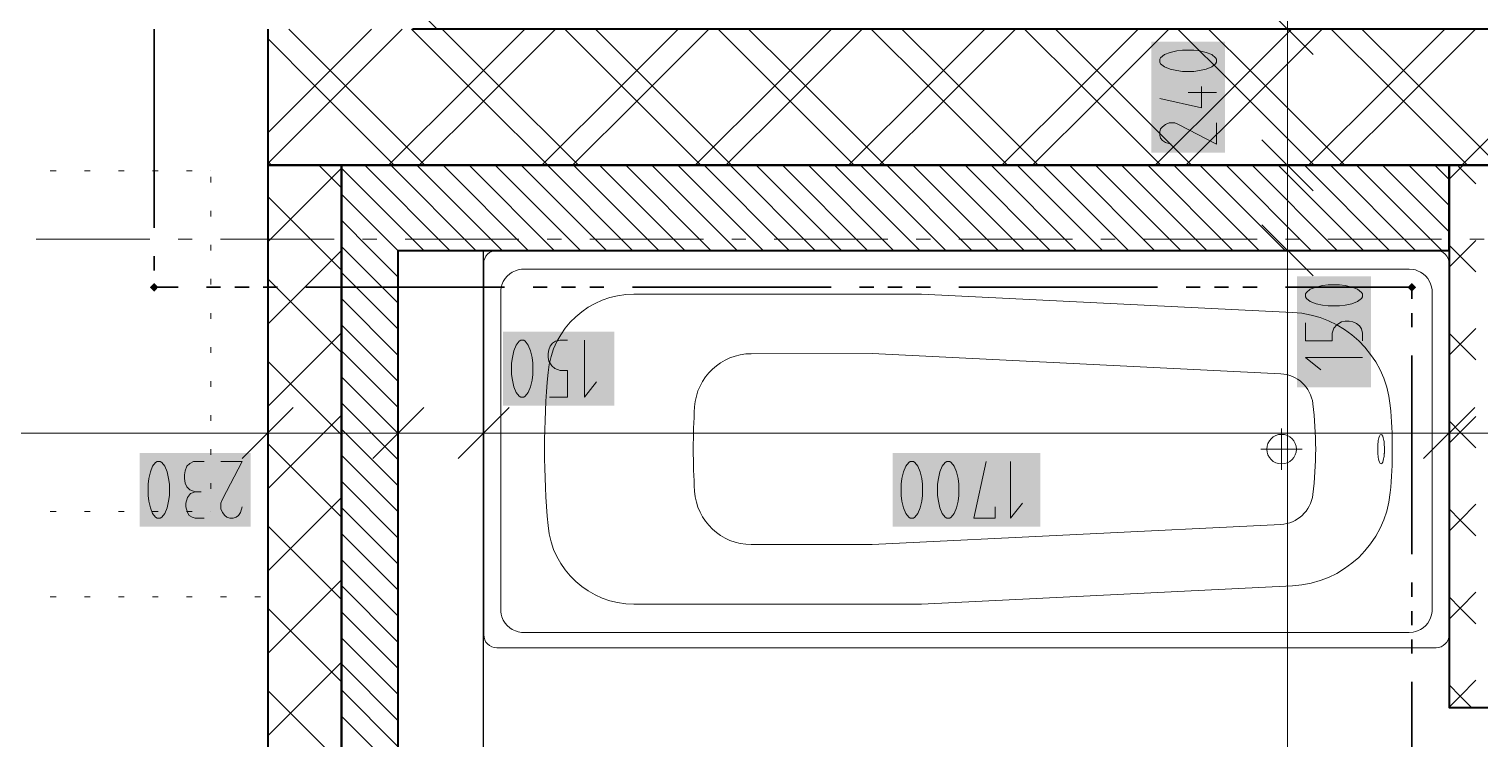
# Model space of a CAD drawing. Header units: millimetres. Extents: x 0 to 594, y 0 to 420.
# Drawn here: x 100.46 to 126.29, y 251.32 to 263.96 of the extents above; entities that cross this region are included whole.
import ezdxf

# ---------------------------------------------------------------- set-up
doc = ezdxf.new("R2010")
doc.units = ezdxf.units.MM
doc.header["$LTSCALE"] = 8
for name, color, linetype in [('PDF_Instalacni prizdivka do 1m', 7, 'Continuous'), ('PDF_Koty delkove', 7, 'Continuous'), ('PDF_Nabytek', 7, 'Continuous'), ('PDF_Osy hlavni', 7, 'Continuous'), ('PDF_Pozarni useky', 7, 'Continuous'), ('PDF_Pricky CP', 7, 'Continuous'), ('PDF_Pricky sadrokarton', 7, 'Continuous'), ('PDF_Pricky zdene', 7, 'Continuous'), ('PDF_Sanita', 7, 'Continuous'), ('PDF_Steny akusticke', 7, 'Continuous')]:
    doc.layers.add(name, color=color, linetype=linetype)

msp = doc.modelspace()

# ---------------------------------------------------------------- linework, layer by layer
at = {"layer": 'PDF_Instalacni prizdivka do 1m', "lineweight": 25}
msp.add_lwpolyline([(107.032, 260.021), (107.032, 237.122), (108.548, 237.122), (108.548, 260.021)], close=True, dxfattribs=at)
at = {"layer": 'PDF_Koty delkove', "lineweight": 18}
for points in [[(122.862, 322.549), (122.862, 290.704), (122.862, 289.238), (122.862, 264.823), (122.862, 263.963), (122.862, 261.537), (122.862, 260.021), (122.862, 237.122), (122.862, 236.01), (122.862, 221.301)], [(123.317, 263.509), (122.407, 264.418)], [(123.62, 263.963), (122.862, 263.963), (122.104, 263.963)], [(121.329, 262.94), (121.329, 262.561), (120.588, 262.724)], [(121.599, 262.832), (121.093, 262.832)], [(121.599, 262.292), (121.599, 261.913), (120.924, 262.265), (120.857, 262.292), (120.755, 262.292), (120.689, 262.265), (120.638, 262.224), (120.604, 262.184), (120.588, 262.13), (120.588, 262.076), (120.604, 262.022), (120.638, 261.981), (120.689, 261.941), (120.789, 261.913)], [(123.317, 261.082), (122.407, 261.992)], [(123.62, 261.537), (122.862, 261.537), (122.104, 261.537)], [(123.317, 259.566), (122.407, 260.476)], [(123.62, 260.021), (122.862, 260.021), (122.104, 260.021)], [(123.79, 259.409), (123.588, 259.409), (123.488, 259.395), (123.37, 259.368), (123.268, 259.328), (123.201, 259.274), (123.185, 259.247), (123.185, 259.193), (123.201, 259.166), (123.268, 259.112), (123.37, 259.072), (123.488, 259.044), (123.588, 259.031), (123.79, 259.031), (123.891, 259.044), (124.01, 259.072), (124.111, 259.112)], [(124.111, 259.112), (124.178, 259.166), (124.196, 259.193), (124.196, 259.247), (124.178, 259.274), (124.111, 259.328), (124.01, 259.368), (123.891, 259.395), (123.79, 259.409)], [(123.185, 258.734), (123.185, 258.41), (123.656, 258.41), (123.656, 258.545), (123.69, 258.639), (123.741, 258.694), (123.824, 258.747), (123.891, 258.761), (123.959, 258.761), (124.027, 258.747), (124.093, 258.72), (124.144, 258.68), (124.178, 258.626), (124.196, 258.545), (124.196, 258.41)], [(109.723, 257.409), (110.047, 257.409), (110.047, 257.881), (109.912, 257.881), (109.818, 257.915), (109.764, 257.966), (109.71, 258.049), (109.697, 258.116), (109.697, 258.184), (109.71, 258.252), (109.737, 258.318), (109.778, 258.369), (109.831, 258.403), (109.912, 258.42), (110.047, 258.42)], [(110.345, 258.42), (110.345, 257.409), (110.56, 257.678)], [(124.196, 258.113), (123.185, 258.113), (123.453, 257.897)], [(104.707, 257.527), (104.707, 256.769), (104.707, 256.01)], [(107.032, 257.527), (107.032, 256.769), (107.032, 256.01)], [(108.553, 257.527), (108.553, 256.769), (108.553, 256.01)], [(125.74, 257.527), (125.74, 256.769), (125.74, 256.01)], [(105.162, 257.224), (104.252, 256.314)], [(107.487, 257.224), (106.577, 256.314)], [(109.008, 257.224), (108.098, 256.314)], [(126.195, 257.224), (125.285, 256.314)], [(101.879, 256.769), (77.309, 256.769)], [(134.833, 256.769), (132.761, 256.769), (131.508, 256.769), (127.307, 256.769), (125.74, 256.769), (122.609, 256.769), (111.462, 256.769), (108.553, 256.769), (107.032, 256.769), (104.707, 256.769), (101.879, 256.769)], [(103.576, 256.263), (103.387, 256.263), (103.32, 256.229), (103.266, 256.178), (103.239, 256.094), (103.225, 256.027), (103.225, 255.959), (103.239, 255.875), (103.266, 255.808), (103.32, 255.758), (103.414, 255.723)], [(103.873, 256.263), (104.252, 256.263), (103.9, 255.589), (103.873, 255.521), (103.873, 255.42), (103.9, 255.353), (103.941, 255.303), (103.981, 255.268), (104.035, 255.252), (104.089, 255.252), (104.143, 255.268), (104.184, 255.303), (104.224, 255.353), (104.252, 255.453)], [(115.985, 255.858), (115.985, 255.656), (115.999, 255.556), (116.026, 255.437), (116.066, 255.336), (116.12, 255.268), (116.147, 255.252), (116.201, 255.252), (116.228, 255.268), (116.282, 255.336), (116.322, 255.437), (116.35, 255.556), (116.363, 255.656), (116.363, 255.858), (116.35, 255.959), (116.322, 256.077), (116.282, 256.178), (116.228, 256.246), (116.201, 256.263), (116.147, 256.263), (116.12, 256.246), (116.066, 256.178), (116.026, 256.077), (115.999, 255.959)], [(117.66, 255.453), (117.66, 255.252), (117.281, 255.252), (117.497, 256.263)], [(117.929, 256.263), (117.929, 255.252), (118.145, 255.521)], [(115.999, 255.959), (115.985, 255.858)], [(103.576, 255.252), (103.414, 255.252), (103.36, 255.268), (103.306, 255.303), (103.279, 255.353), (103.252, 255.453), (103.252, 255.521), (103.279, 255.622), (103.333, 255.69), (103.414, 255.723), (103.522, 255.723)]]:
    msp.add_lwpolyline(points, dxfattribs=at)
for points in [[(121.193, 263.588), (120.991, 263.588), (120.891, 263.574), (120.773, 263.547), (120.671, 263.507), (120.604, 263.453), (120.588, 263.426), (120.588, 263.372), (120.604, 263.345), (120.671, 263.291), (120.773, 263.251), (120.891, 263.223), (120.991, 263.209), (121.193, 263.209), (121.294, 263.223), (121.413, 263.251), (121.514, 263.291), (121.581, 263.345), (121.599, 263.372), (121.599, 263.426), (121.581, 263.453), (121.514, 263.507), (121.413, 263.547), (121.294, 263.574)], [(109.049, 258.015), (109.049, 257.813), (109.062, 257.713), (109.089, 257.594), (109.13, 257.493), (109.183, 257.426), (109.211, 257.409), (109.264, 257.409), (109.292, 257.426), (109.345, 257.493), (109.386, 257.594), (109.413, 257.713), (109.427, 257.813), (109.427, 258.015), (109.413, 258.116), (109.386, 258.234), (109.345, 258.336), (109.292, 258.403), (109.264, 258.42), (109.211, 258.42), (109.183, 258.403), (109.13, 258.336), (109.089, 258.234), (109.062, 258.116)], [(102.577, 255.858), (102.577, 255.656), (102.591, 255.556), (102.618, 255.437), (102.658, 255.336), (102.712, 255.268), (102.739, 255.252), (102.793, 255.252), (102.82, 255.268), (102.874, 255.336), (102.914, 255.437), (102.942, 255.556), (102.956, 255.656), (102.956, 255.858), (102.942, 255.959), (102.914, 256.077), (102.874, 256.178), (102.82, 256.246), (102.793, 256.263), (102.739, 256.263), (102.712, 256.246), (102.658, 256.178), (102.618, 256.077), (102.591, 255.959)], [(116.633, 255.858), (116.633, 255.656), (116.647, 255.556), (116.674, 255.437), (116.714, 255.336), (116.768, 255.268), (116.795, 255.252), (116.849, 255.252), (116.876, 255.268), (116.93, 255.336), (116.97, 255.437), (116.998, 255.556), (117.012, 255.656), (117.012, 255.858), (116.998, 255.959), (116.97, 256.077), (116.93, 256.178), (116.876, 256.246), (116.849, 256.263), (116.795, 256.263), (116.768, 256.246), (116.714, 256.178), (116.674, 256.077), (116.647, 255.959)]]:
    msp.add_lwpolyline(points, close=True, dxfattribs=at)
at = {"layer": 'PDF_Koty delkove', "color": 7, "lineweight": 18, "true_color": 0xffffff, "transparency": 33554559}
for points in [[(121.75, 261.762), (121.75, 263.739), (120.436, 261.762), (120.436, 263.739)], [(124.347, 257.583), (124.347, 259.56), (123.033, 257.583), (123.033, 259.56)], [(110.875, 258.572), (108.897, 258.572), (110.875, 257.258), (108.897, 257.258)], [(104.403, 256.415), (102.426, 256.415), (104.403, 255.101), (102.426, 255.101)], [(118.459, 256.415), (115.834, 256.415), (118.459, 255.101), (115.834, 255.101)]]:
    msp.add_solid(points, dxfattribs=at)
at = {"layer": 'PDF_Nabytek', "lineweight": 13}
for points in [[(104.707, 263.658), (104.707, 263.759)], [(104.707, 263.051), (104.707, 263.152)], [(104.707, 262.445), (104.707, 262.546)], [(104.707, 261.838), (104.707, 261.939)], [(100.938, 261.436), (100.836, 261.436)], [(101.544, 261.436), (101.443, 261.436)], [(102.151, 261.436), (102.05, 261.436)], [(102.757, 261.436), (102.656, 261.436)], [(103.364, 261.436), (103.263, 261.436)], [(103.696, 261.436), (103.696, 261.436)], [(103.696, 261.436), (103.696, 261.436)], [(103.696, 261.232), (103.696, 261.333)], [(104.707, 261.232), (104.707, 261.333)], [(103.696, 260.625), (103.696, 260.726)], [(104.707, 260.625), (104.707, 260.726)], [(103.696, 260.018), (103.696, 260.119)], [(104.707, 260.018), (104.707, 260.119)], [(103.696, 259.412), (103.696, 259.513)], [(104.707, 259.412), (104.707, 259.513)], [(103.696, 258.805), (103.696, 258.906)], [(104.707, 258.805), (104.707, 258.906)], [(103.696, 258.199), (103.696, 258.3)], [(104.707, 258.199), (104.707, 258.3)], [(103.696, 257.592), (103.696, 257.693)], [(104.707, 257.592), (104.707, 257.693)], [(103.696, 256.985), (103.696, 257.087)], [(104.707, 256.985), (104.707, 257.087)], [(103.696, 256.379), (103.696, 256.48)], [(104.707, 256.379), (104.707, 256.48)], [(103.696, 255.772), (103.696, 255.873)], [(104.707, 255.772), (104.707, 255.873)], [(100.938, 255.37), (100.836, 255.37)], [(101.544, 255.37), (101.443, 255.37)], [(102.151, 255.37), (102.05, 255.37)], [(102.757, 255.37), (102.656, 255.37)], [(103.364, 255.37), (103.263, 255.37)], [(103.696, 255.37), (103.696, 255.37)], [(103.696, 255.37), (103.696, 255.37)], [(104.707, 255.166), (104.707, 255.267)], [(104.707, 254.559), (104.707, 254.66)], [(104.707, 253.953), (104.707, 254.054)], [(100.938, 253.853), (100.836, 253.853)], [(101.544, 253.853), (101.443, 253.853)], [(102.151, 253.853), (102.05, 253.853)], [(102.757, 253.853), (102.656, 253.853)], [(103.364, 253.853), (103.263, 253.853)], [(103.971, 253.853), (103.869, 253.853)], [(104.577, 253.853), (104.476, 253.853)], [(104.707, 253.853), (104.707, 253.853)], [(104.707, 253.853), (104.707, 253.853)], [(104.707, 253.853), (104.707, 253.853)], [(104.707, 253.346), (104.707, 253.447)], [(104.707, 252.739), (104.707, 252.84)], [(104.707, 252.133), (104.707, 252.234)], [(104.707, 251.526), (104.707, 251.627)]]:
    msp.add_lwpolyline(points, dxfattribs=at)
at = {"layer": 'PDF_Osy hlavni', "lineweight": 18}
for points in [[(102.606, 260.223), (100.584, 260.223)], [(103.364, 260.223), (103.111, 260.223)], [(105.891, 260.223), (103.869, 260.223)], [(106.65, 260.223), (106.397, 260.223)], [(109.177, 260.223), (107.155, 260.223)], [(109.935, 260.223), (109.682, 260.223)], [(112.463, 260.223), (110.441, 260.223)], [(113.221, 260.223), (112.968, 260.223)], [(115.748, 260.223), (113.726, 260.223)], [(116.506, 260.223), (116.254, 260.223)], [(119.034, 260.223), (117.012, 260.223)], [(119.792, 260.223), (119.539, 260.223)], [(122.32, 260.223), (120.298, 260.223)], [(123.078, 260.223), (122.825, 260.223)], [(125.605, 260.223), (123.583, 260.223)], [(126.363, 260.223), (126.111, 260.223)]]:
    msp.add_lwpolyline(points, dxfattribs=at)
at = {"layer": 'PDF_Pozarni useky', "lineweight": 30}
for points in [[(102.685, 260.423), (102.685, 263.961)], [(102.685, 259.664), (102.685, 259.917)], [(102.685, 259.364), (102.685, 259.412)], [(103.111, 259.364), (102.685, 259.364)], [(103.869, 259.364), (103.617, 259.364)], [(104.375, 259.364), (104.122, 259.364)], [(104.88, 259.364), (104.628, 259.364)], [(108.924, 259.364), (105.386, 259.364)], [(109.682, 259.364), (109.43, 259.364)], [(110.188, 259.364), (109.935, 259.364)], [(110.693, 259.364), (110.441, 259.364)], [(114.737, 259.364), (111.199, 259.364)], [(115.496, 259.364), (115.243, 259.364)], [(116.001, 259.364), (115.748, 259.364)], [(116.506, 259.364), (116.254, 259.364)], [(120.55, 259.364), (117.012, 259.364)], [(121.309, 259.364), (121.056, 259.364)], [(121.814, 259.364), (121.561, 259.364)], [(122.32, 259.364), (122.067, 259.364)], [(125.076, 259.159), (125.076, 259.364), (122.825, 259.364)], [(125.076, 258.654), (125.076, 258.906)], [(125.076, 254.61), (125.076, 258.148)], [(125.076, 253.851), (125.076, 254.104)], [(125.076, 253.346), (125.076, 253.599)], [(125.076, 252.84), (125.076, 253.093)], [(126.363, 251.071), (125.076, 251.071), (125.076, 252.335)]]:
    msp.add_lwpolyline(points, dxfattribs=at)
at = {"layer": 'PDF_Pozarni useky', "lineweight": 30, "transparency": 33554559}
for points in [[(102.76, 259.364), (102.685, 259.288), (102.685, 259.439), (102.609, 259.364)], [(102.685, 259.288), (102.609, 259.364), (102.76, 259.364), (102.685, 259.439)], [(125.076, 259.288), (125, 259.364), (125.152, 259.364), (125.076, 259.439)], [(125.152, 259.364), (125.076, 259.288), (125.076, 259.439), (125, 259.364)]]:
    msp.add_solid(points, dxfattribs=at)
at = {"layer": 'PDF_Pricky CP', "lineweight": 40}
msp.add_lwpolyline([(127.307, 253.449), (127.307, 261.537), (125.74, 261.537), (125.74, 251.882), (127.307, 251.882)], dxfattribs=at)
at = {"layer": 'PDF_Pricky CP', "lineweight": 9}
for points in [[(125.937, 261.487), (125.74, 261.289)], [(126.217, 261.206), (125.937, 261.487), (125.886, 261.537)], [(125.937, 261.487), (125.987, 261.537)], [(125.937, 259.92), (126.217, 260.2)], [(126.217, 259.639), (125.937, 259.92), (125.74, 260.117)], [(125.937, 259.92), (125.74, 259.722)], [(125.937, 258.353), (126.217, 258.633)], [(126.217, 258.072), (125.937, 258.353), (125.74, 258.55)], [(125.937, 258.353), (125.74, 258.155)], [(125.74, 256.588), (125.937, 256.786), (126.217, 257.066)], [(126.217, 256.505), (125.937, 256.786), (125.74, 256.983)], [(125.74, 255.021), (125.937, 255.219), (126.217, 255.499)], [(126.217, 254.938), (125.937, 255.219), (125.74, 255.416)], [(125.74, 253.454), (125.937, 253.652), (126.217, 253.932)], [(126.217, 253.371), (125.937, 253.652), (125.74, 253.849)], [(125.74, 251.887), (125.937, 252.085), (126.217, 252.365)], [(126.139, 251.882), (125.937, 252.085), (125.74, 252.282)]]:
    msp.add_lwpolyline(points, dxfattribs=at)
at = {"layer": 'PDF_Pricky sadrokarton', "lineweight": 9}
for points in [[(107.725, 263.963), (107.285, 264.404)], [(107.486, 260.021), (106.021, 261.486)], [(107.951, 260.021), (106.434, 261.537)], [(108.415, 260.021), (106.899, 261.537)], [(108.88, 260.021), (107.364, 261.537)], [(109.345, 260.021), (107.828, 261.537)], [(109.809, 260.021), (108.293, 261.537)], [(110.274, 260.021), (108.758, 261.537)], [(110.739, 260.021), (109.222, 261.537)], [(111.203, 260.021), (109.687, 261.537)], [(111.668, 260.021), (110.151, 261.537)], [(112.133, 260.021), (110.616, 261.537)], [(112.597, 260.021), (111.081, 261.537)], [(113.062, 260.021), (111.545, 261.537)], [(113.527, 260.021), (112.01, 261.537)], [(113.991, 260.021), (112.475, 261.537)], [(114.456, 260.021), (112.939, 261.537)], [(114.921, 260.021), (113.404, 261.537)], [(115.385, 260.021), (113.869, 261.537)], [(115.85, 260.021), (114.333, 261.537)], [(116.315, 260.021), (114.798, 261.537)], [(116.779, 260.021), (115.263, 261.537)], [(117.244, 260.021), (115.727, 261.537)], [(117.709, 260.021), (116.192, 261.537)], [(118.173, 260.021), (116.657, 261.537)], [(118.638, 260.021), (117.121, 261.537)], [(119.102, 260.021), (117.586, 261.537)], [(119.567, 260.021), (118.051, 261.537)], [(120.032, 260.021), (118.515, 261.537)], [(120.496, 260.021), (118.98, 261.537)], [(120.961, 260.021), (119.445, 261.537)], [(121.426, 260.021), (119.909, 261.537)], [(121.89, 260.021), (120.374, 261.537)], [(122.355, 260.021), (120.839, 261.537)], [(122.82, 260.021), (121.303, 261.537)], [(123.284, 260.021), (121.768, 261.537)], [(123.749, 260.021), (122.233, 261.537)], [(124.214, 260.021), (122.697, 261.537)], [(124.678, 260.021), (123.162, 261.537)], [(125.143, 260.021), (123.627, 261.537)], [(125.608, 260.021), (124.091, 261.537)], [(125.74, 260.353), (124.556, 261.537)], [(125.74, 260.818), (125.021, 261.537)], [(125.74, 261.283), (125.485, 261.537)], [(107.032, 260.01), (107.021, 260.021), (106.021, 261.021)], [(106.557, 260.021), (106.021, 260.557)], [(125.74, 260.353), (125.74, 260.353)], [(107.032, 259.081), (106.092, 260.021), (106.021, 260.092)], [(107.032, 259.546), (106.557, 260.021)], [(107.032, 258.616), (106.021, 259.627)], [(107.032, 258.152), (106.021, 259.163)], [(107.032, 257.687), (106.021, 258.698)], [(107.032, 257.222), (106.021, 258.233)], [(107.032, 256.758), (106.021, 257.769)], [(107.032, 256.293), (106.021, 257.304)], [(107.032, 255.828), (106.021, 256.839)], [(107.032, 255.364), (106.021, 256.375)], [(107.032, 254.899), (106.021, 255.91)], [(107.032, 254.434), (106.021, 255.445)], [(107.032, 253.97), (106.021, 254.981)], [(107.032, 253.505), (106.021, 254.516)], [(107.032, 253.04), (106.021, 254.051)], [(107.032, 252.576), (106.021, 253.587)], [(106.021, 253.587), (106.021, 253.587)], [(107.032, 252.111), (106.021, 253.122)], [(107.032, 251.646), (106.021, 252.657)], [(107.032, 251.182), (106.021, 252.193)], [(107.032, 250.717), (106.021, 251.728)]]:
    msp.add_lwpolyline(points, dxfattribs=at)
at = {"layer": 'PDF_Pricky sadrokarton', "lineweight": 40}
for points in [[(107.032, 260.021), (108.548, 260.021), (125.74, 260.021), (125.74, 261.537), (106.021, 261.537), (106.021, 260.021)], [(106.021, 260.021), (106.021, 237.122), (107.032, 237.122), (107.032, 260.021)]]:
    msp.add_lwpolyline(points, dxfattribs=at)
at = {"layer": 'PDF_Pricky zdene', "lineweight": 40}
msp.add_lwpolyline([(106.021, 244.047), (106.021, 261.537), (104.707, 261.537), (104.707, 244.047), (89.441, 244.047), (89.441, 242.582)], dxfattribs=at)
at = {"layer": 'PDF_Pricky zdene', "lineweight": 9}
for points in [[(106.021, 261.487), (105.111, 260.577), (104.707, 260.172)], [(106.021, 261.133), (105.616, 261.537)], [(106.021, 259.667), (105.111, 260.577), (104.707, 260.981)], [(106.021, 260.021), (105.111, 259.111), (104.707, 258.706)], [(106.021, 258.201), (105.111, 259.111), (104.707, 259.515)], [(106.021, 258.555), (105.111, 257.645), (104.707, 257.241)], [(106.021, 256.735), (105.111, 257.645), (104.707, 258.049)], [(106.021, 257.089), (105.111, 256.179), (104.707, 255.775)], [(106.021, 255.269), (105.111, 256.179), (104.707, 256.583)], [(106.021, 255.623), (105.111, 254.713), (104.707, 254.309)], [(106.021, 253.803), (105.111, 254.713), (104.707, 255.118)], [(106.021, 254.157), (105.111, 253.247), (104.707, 252.843)], [(106.021, 252.337), (105.111, 253.247), (104.707, 253.652)], [(106.021, 252.691), (105.111, 251.781), (104.707, 251.377)], [(106.021, 250.871), (105.111, 251.781), (104.707, 252.186)]]:
    msp.add_lwpolyline(points, dxfattribs=at)
at = {"layer": 'PDF_Sanita', "lineweight": 13}
for points in [[(108.785, 260.021), (108.786, 260.021), (125.507, 260.021, -0.414247), (125.74, 259.788), (125.74, 253.176, -0.41423), (125.507, 252.944), (108.786, 252.944, -0.41423), (108.553, 253.176), (108.553, 259.788, -0.414247), (108.785, 260.021)], [(123.314, 255.673, -0.364841), (122.742, 255.141), (115.471, 254.782), (113.315, 254.784, -0.396003), (112.307, 255.732, -0.031071), (112.307, 257.233, -0.395988), (113.315, 258.181), (115.471, 258.182), (122.742, 257.824, -0.364843), (123.314, 257.292)]]:
    msp.add_lwpolyline(points, format="xyb", dxfattribs=at)
for points in [[(117.147, 259.687), (109.224, 259.685), (109.167, 259.676), (109.116, 259.66), (109.059, 259.633), (109.015, 259.604), (108.969, 259.563), (108.935, 259.522), (108.901, 259.467), (108.877, 259.408), (108.865, 259.363), (108.858, 259.317), (108.857, 256.452), (108.858, 253.587), (108.865, 253.541), (108.877, 253.496), (108.901, 253.437), (108.935, 253.382), (108.969, 253.341), (109.015, 253.3), (109.059, 253.271), (109.116, 253.244), (109.167, 253.228), (109.224, 253.219), (117.147, 253.217), (125.027, 253.217), (125.102, 253.223), (125.141, 253.232), (125.178, 253.244), (125.23, 253.269), (125.278, 253.3), (125.324, 253.342), (125.358, 253.382), (125.386, 253.427), (125.409, 253.476), (125.426, 253.531), (125.435, 253.588), (125.436, 256.452)], [(125.436, 256.452), (125.435, 259.316), (125.426, 259.373), (125.409, 259.428), (125.386, 259.477), (125.358, 259.522), (125.324, 259.562), (125.278, 259.604), (125.23, 259.635), (125.178, 259.66), (125.141, 259.672), (125.102, 259.681), (125.027, 259.687), (117.147, 259.687)], [(122.757, 256.85), (122.757, 256.114)], [(124.578, 256.635), (124.573, 256.658), (124.567, 256.685), (124.557, 256.713), (124.544, 256.736), (124.528, 256.745), (124.512, 256.736), (124.499, 256.713), (124.49, 256.685), (124.483, 256.658), (124.479, 256.635), (124.476, 256.615), (124.474, 256.598), (124.472, 256.584), (124.471, 256.572), (124.47, 256.562), (124.47, 256.553), (124.468, 256.526), (124.468, 256.498), (124.468, 256.458), (124.47, 256.412), (124.47, 256.403), (124.471, 256.392), (124.472, 256.381), (124.474, 256.367), (124.476, 256.35), (124.479, 256.33), (124.483, 256.307), (124.49, 256.28), (124.499, 256.252), (124.512, 256.229), (124.528, 256.219), (124.544, 256.229), (124.557, 256.252), (124.567, 256.28), (124.573, 256.307), (124.578, 256.33), (124.581, 256.35), (124.583, 256.367), (124.584, 256.381), (124.585, 256.392), (124.586, 256.403), (124.587, 256.412), (124.587, 256.42), (124.588, 256.444), (124.589, 256.471), (124.589, 256.511)], [(124.589, 256.511), (124.586, 256.562), (124.585, 256.572), (124.584, 256.584), (124.583, 256.598), (124.581, 256.615), (124.578, 256.635)], [(122.389, 256.482), (123.125, 256.482)]]:
    msp.add_lwpolyline(points, dxfattribs=at)
msp.add_lwpolyline([(122.951, 258.917), (116.347, 259.242), (111.227, 259.242, 0.387963), (109.697, 257.844, 0.045237), (109.697, 255.12, 0.387964), (111.227, 253.722), (116.347, 253.722), (122.951, 254.048, 0.372027), (124.691, 255.708, 0.048486), (124.691, 257.257, 0.372023)], format="xyb", close=True, dxfattribs=at)
msp.add_circle((122.757, 256.482), 0.263, dxfattribs=at)
at = {"layer": 'PDF_Sanita', "lineweight": 9}
msp.add_arc((116.72, 256.482), 6.644, 353.0038, 6.9962, dxfattribs=at)
at = {"layer": 'PDF_Steny akusticke', "lineweight": 9}
for points in [[(104.707, 261.567), (105.819, 262.68), (106.092, 262.953), (107.103, 263.963)], [(105.546, 262.953), (104.707, 263.792)], [(105.819, 263.225), (105.081, 263.963)], [(106.092, 262.953), (105.819, 263.225), (106.557, 263.963)], [(108.275, 262.953), (107.264, 263.963)], [(107.406, 261.537), (108.548, 262.68), (108.821, 262.953), (109.832, 263.963)], [(108.548, 263.225), (107.81, 263.963)], [(108.821, 262.953), (108.548, 263.225), (109.286, 263.963)], [(111.278, 262.68), (111.005, 262.953), (109.994, 263.963)], [(111.278, 263.225), (110.54, 263.963)], [(112.966, 261.537), (111.551, 262.953), (111.278, 263.225), (112.016, 263.963)], [(111.551, 262.953), (112.562, 263.963)], [(112.865, 261.537), (114.007, 262.68), (113.735, 262.953), (112.724, 263.963)], [(115.696, 261.537), (114.28, 262.953), (114.007, 263.225), (113.269, 263.963)], [(113.735, 262.953), (114.007, 263.225), (114.745, 263.963)], [(114.007, 262.68), (114.28, 262.953), (115.291, 263.963)], [(117.475, 263.963), (116.737, 263.225), (116.464, 262.953), (115.453, 263.963)], [(118.425, 261.537), (117.01, 262.953), (116.737, 263.225), (115.999, 263.963)], [(117.01, 262.953), (118.021, 263.963)], [(119.194, 262.953), (118.183, 263.963)], [(121.155, 261.537), (119.74, 262.953), (119.467, 263.225), (118.729, 263.963)], [(119.194, 262.953), (119.467, 263.225), (120.205, 263.963)], [(119.74, 262.953), (120.751, 263.963)], [(121.923, 262.953), (120.912, 263.963)], [(123.885, 261.537), (122.469, 262.953), (122.196, 263.225), (121.458, 263.963)], [(122.196, 263.225), (122.934, 263.963)], [(122.469, 262.953), (123.48, 263.963)], [(123.784, 261.537), (124.926, 262.68), (124.653, 262.953), (123.642, 263.963)], [(126.614, 261.537), (125.199, 262.953), (124.926, 263.225), (124.188, 263.963)], [(124.926, 263.225), (125.664, 263.963)], [(125.199, 262.953), (126.21, 263.963)], [(125.967, 261.537), (127.383, 262.953), (127.656, 263.225), (128.394, 263.963)], [(105.546, 262.953), (105.819, 263.225)], [(108.275, 262.953), (108.548, 263.225)], [(111.005, 262.953), (111.278, 263.225)], [(121.923, 262.953), (122.196, 263.225)], [(123.238, 261.537), (124.653, 262.953), (124.926, 263.225)], [(105.819, 262.68), (105.546, 262.953), (104.707, 262.113)], [(107.507, 261.537), (106.092, 262.953)], [(108.548, 262.68), (108.275, 262.953), (106.86, 261.537)], [(110.237, 261.537), (108.821, 262.953)], [(109.59, 261.537), (111.005, 262.953)], [(110.135, 261.537), (111.278, 262.68), (111.551, 262.953)], [(112.319, 261.537), (113.735, 262.953)], [(115.595, 261.537), (116.737, 262.68), (116.464, 262.953), (115.049, 261.537)], [(116.737, 262.68), (117.01, 262.953)], [(118.324, 261.537), (119.467, 262.68), (119.194, 262.953), (117.778, 261.537)], [(119.467, 262.68), (119.74, 262.953)], [(123.339, 261.537), (122.196, 262.68), (121.923, 262.953), (120.508, 261.537)], [(122.196, 262.68), (122.469, 262.953)], [(124.926, 262.68), (125.199, 262.953)], [(106.961, 261.537), (105.819, 262.68)], [(109.691, 261.537), (108.548, 262.68)], [(112.42, 261.537), (111.278, 262.68)], [(115.15, 261.537), (114.007, 262.68)], [(117.88, 261.537), (116.737, 262.68)], [(120.609, 261.537), (119.467, 262.68)], [(121.054, 261.537), (122.196, 262.68)], [(126.068, 261.537), (124.926, 262.68)], [(104.777, 261.537), (104.707, 261.608)]]:
    msp.add_lwpolyline(points, dxfattribs=at)
at = {"layer": 'PDF_Steny akusticke', "lineweight": 40}
msp.add_lwpolyline([(104.707, 263.963), (104.707, 261.537), (106.021, 261.537), (125.74, 261.537), (127.307, 261.537), (132.761, 261.537), (132.761, 263.963), (124.623, 263.963), (123.056, 263.963), (107.285, 263.963)], dxfattribs=at)

doc.saveas('drawing.dxf')
